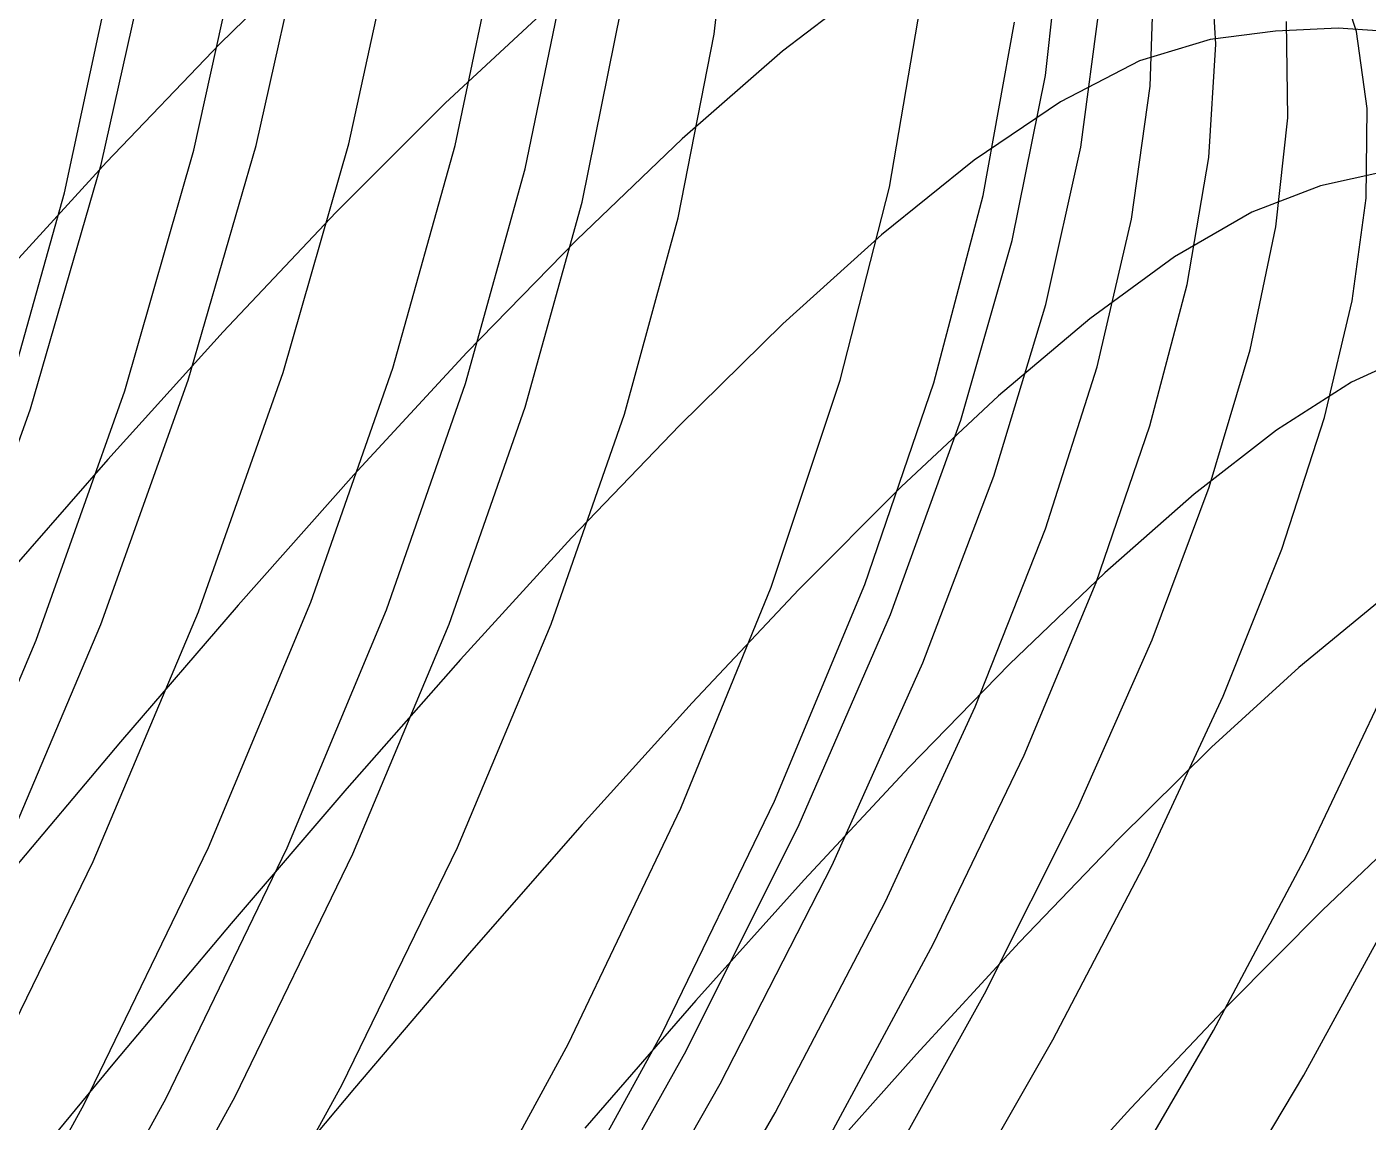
# Model space of a CAD drawing. Extents: x -607 to 1285, y -867 to 355.
# Drawn here: x 363.4 to 522.3, y -183.1 to -53.5 of the extents above; entities that cross this region are included whole.
import ezdxf

# ---------------------------------------------------------------- set-up
doc = ezdxf.new("R2010")
doc.units = 0
for name, color, linetype in [('0_3082', 7, 'CONTINUOUS'), ('0_3083', 7, 'CONTINUOUS'), ('0_3185', 7, 'CONTINUOUS'), ('0_3186', 7, 'CONTINUOUS'), ('0_3187', 7, 'CONTINUOUS'), ('0_3288', 7, 'CONTINUOUS'), ('0_3289', 7, 'CONTINUOUS'), ('0_3290', 7, 'CONTINUOUS'), ('0_3291', 7, 'CONTINUOUS'), ('0_3392', 7, 'CONTINUOUS'), ('0_3393', 7, 'CONTINUOUS'), ('0_3394', 7, 'CONTINUOUS'), ('0_3395', 7, 'CONTINUOUS'), ('0_3495', 7, 'CONTINUOUS'), ('0_3496', 7, 'CONTINUOUS'), ('0_3497', 7, 'CONTINUOUS'), ('0_3498', 7, 'CONTINUOUS'), ('0_3499', 7, 'CONTINUOUS'), ('0_3598', 7, 'CONTINUOUS'), ('0_3599', 7, 'CONTINUOUS'), ('0_3600', 7, 'CONTINUOUS'), ('0_3601', 7, 'CONTINUOUS'), ('0_3602', 7, 'CONTINUOUS'), ('0_3603', 7, 'CONTINUOUS'), ('0_3702', 7, 'CONTINUOUS'), ('0_3703', 7, 'CONTINUOUS'), ('0_3704', 7, 'CONTINUOUS'), ('0_3705', 7, 'CONTINUOUS'), ('0_3706', 7, 'CONTINUOUS'), ('0_3707', 7, 'CONTINUOUS'), ('0_3806', 7, 'CONTINUOUS'), ('0_3807', 7, 'CONTINUOUS'), ('0_3808', 7, 'CONTINUOUS'), ('0_3809', 7, 'CONTINUOUS'), ('0_3810', 7, 'CONTINUOUS'), ('0_3811', 7, 'CONTINUOUS'), ('0_3909', 7, 'CONTINUOUS'), ('0_3910', 7, 'CONTINUOUS'), ('0_3911', 7, 'CONTINUOUS'), ('0_3912', 7, 'CONTINUOUS'), ('0_3913', 7, 'CONTINUOUS'), ('0_3914', 7, 'CONTINUOUS'), ('0_3915', 7, 'CONTINUOUS'), ('0_4012', 7, 'CONTINUOUS'), ('0_4013', 7, 'CONTINUOUS'), ('0_4014', 7, 'CONTINUOUS'), ('0_4015', 7, 'CONTINUOUS'), ('0_4016', 7, 'CONTINUOUS'), ('0_4017', 7, 'CONTINUOUS'), ('0_4115', 7, 'CONTINUOUS'), ('0_4116', 7, 'CONTINUOUS'), ('0_4117', 7, 'CONTINUOUS'), ('0_4118', 7, 'CONTINUOUS'), ('0_4119', 7, 'CONTINUOUS'), ('0_4120', 7, 'CONTINUOUS'), ('0_4219', 7, 'CONTINUOUS'), ('0_4220', 7, 'CONTINUOUS'), ('0_4221', 7, 'CONTINUOUS'), ('0_4222', 7, 'CONTINUOUS'), ('0_4223', 7, 'CONTINUOUS'), ('0_4224', 7, 'CONTINUOUS'), ('0_4225', 7, 'CONTINUOUS'), ('0_4322', 7, 'CONTINUOUS'), ('0_4323', 7, 'CONTINUOUS'), ('0_4324', 7, 'CONTINUOUS'), ('0_4325', 7, 'CONTINUOUS'), ('0_4326', 7, 'CONTINUOUS'), ('0_4327', 7, 'CONTINUOUS'), ('0_4328', 7, 'CONTINUOUS'), ('0_4426', 7, 'CONTINUOUS'), ('0_4427', 7, 'CONTINUOUS'), ('0_4428', 7, 'CONTINUOUS'), ('0_4429', 7, 'CONTINUOUS'), ('0_4430', 7, 'CONTINUOUS'), ('0_4431', 7, 'CONTINUOUS'), ('0_4432', 7, 'CONTINUOUS'), ('0_4433', 7, 'CONTINUOUS'), ('0_4530', 7, 'CONTINUOUS'), ('0_4531', 7, 'CONTINUOUS'), ('0_4532', 7, 'CONTINUOUS'), ('0_4533', 7, 'CONTINUOUS'), ('0_4534', 7, 'CONTINUOUS'), ('0_4535', 7, 'CONTINUOUS'), ('0_4536', 7, 'CONTINUOUS'), ('0_4537', 7, 'CONTINUOUS'), ('0_4634', 7, 'CONTINUOUS'), ('0_4635', 7, 'CONTINUOUS'), ('0_4636', 7, 'CONTINUOUS'), ('0_4637', 7, 'CONTINUOUS'), ('0_4638', 7, 'CONTINUOUS'), ('0_4639', 7, 'CONTINUOUS'), ('0_4640', 7, 'CONTINUOUS'), ('0_4641', 7, 'CONTINUOUS'), ('0_4658', 7, 'CONTINUOUS'), ('0_4659', 7, 'CONTINUOUS'), ('0_4660', 7, 'CONTINUOUS'), ('0_4738', 7, 'CONTINUOUS'), ('0_4739', 7, 'CONTINUOUS'), ('0_4740', 7, 'CONTINUOUS'), ('0_4741', 7, 'CONTINUOUS'), ('0_4742', 7, 'CONTINUOUS'), ('0_4743', 7, 'CONTINUOUS'), ('0_4744', 7, 'CONTINUOUS'), ('0_4745', 7, 'CONTINUOUS'), ('0_4746', 7, 'CONTINUOUS'), ('0_4747', 7, 'CONTINUOUS'), ('0_4761', 7, 'CONTINUOUS'), ('0_4762', 7, 'CONTINUOUS'), ('0_4763', 7, 'CONTINUOUS'), ('0_4764', 7, 'CONTINUOUS'), ('0_4765', 7, 'CONTINUOUS'), ('0_4842', 7, 'CONTINUOUS'), ('0_4843', 7, 'CONTINUOUS'), ('0_4844', 7, 'CONTINUOUS'), ('0_4863', 7, 'CONTINUOUS'), ('0_4864', 7, 'CONTINUOUS'), ('0_4865', 7, 'CONTINUOUS'), ('0_4866', 7, 'CONTINUOUS'), ('0_4867', 7, 'CONTINUOUS'), ('0_4868', 7, 'CONTINUOUS'), ('0_4869', 7, 'CONTINUOUS'), ('0_4870', 7, 'CONTINUOUS'), ('0_4946', 7, 'CONTINUOUS'), ('0_4947', 7, 'CONTINUOUS'), ('0_4960', 7, 'CONTINUOUS'), ('0_4961', 7, 'CONTINUOUS'), ('0_4962', 7, 'CONTINUOUS'), ('0_4963', 7, 'CONTINUOUS'), ('0_4964', 7, 'CONTINUOUS'), ('0_4965', 7, 'CONTINUOUS'), ('0_4966', 7, 'CONTINUOUS'), ('0_4967', 7, 'CONTINUOUS'), ('0_4968', 7, 'CONTINUOUS'), ('0_4969', 7, 'CONTINUOUS'), ('0_4970', 7, 'CONTINUOUS'), ('0_4971', 7, 'CONTINUOUS'), ('0_4972', 7, 'CONTINUOUS'), ('0_4973', 7, 'CONTINUOUS'), ('0_4974', 7, 'CONTINUOUS'), ('0_4975', 7, 'CONTINUOUS'), ('0_5066', 7, 'CONTINUOUS'), ('0_5067', 7, 'CONTINUOUS'), ('0_5068', 7, 'CONTINUOUS'), ('0_5069', 7, 'CONTINUOUS'), ('0_5070', 7, 'CONTINUOUS'), ('0_5071', 7, 'CONTINUOUS'), ('0_5072', 7, 'CONTINUOUS'), ('0_5073', 7, 'CONTINUOUS'), ('0_5074', 7, 'CONTINUOUS'), ('0_5075', 7, 'CONTINUOUS'), ('0_5076', 7, 'CONTINUOUS'), ('0_5077', 7, 'CONTINUOUS'), ('0_5078', 7, 'CONTINUOUS'), ('0_5172', 7, 'CONTINUOUS'), ('0_5173', 7, 'CONTINUOUS'), ('0_5174', 7, 'CONTINUOUS'), ('0_5175', 7, 'CONTINUOUS'), ('0_5176', 7, 'CONTINUOUS'), ('0_5177', 7, 'CONTINUOUS'), ('0_5178', 7, 'CONTINUOUS'), ('0_5179', 7, 'CONTINUOUS'), ('0_5180', 7, 'CONTINUOUS'), ('0_5276', 7, 'CONTINUOUS'), ('0_5277', 7, 'CONTINUOUS'), ('0_5278', 7, 'CONTINUOUS'), ('0_5279', 7, 'CONTINUOUS'), ('0_5280', 7, 'CONTINUOUS'), ('0_5281', 7, 'CONTINUOUS'), ('0_5380', 7, 'CONTINUOUS'), ('0_5381', 7, 'CONTINUOUS'), ('0_5382', 7, 'CONTINUOUS'), ('0_5383', 7, 'CONTINUOUS')]:
    doc.layers.add(name, color=color, linetype=linetype)

msp = doc.modelspace()

# ---------------------------------------------------------------- linework, layer by layer
at = {"layer": '0_3082'}
msp.add_polyline3d([(359.5699, -102.7191, -3098.1428), (367.9019, -73.1197, -3078.4534)], dxfattribs=at)
at = {"layer": '0_3083'}
msp.add_polyline3d([(367.9019, -73.1197, -3078.4534), (374.0502, -44.4346, -3057.4136)], dxfattribs=at)
at = {"layer": '0_3185'}
msp.add_polyline3d([(353.1673, -128.5541, -3089.8726), (363.8451, -98.6632, -3071.347)], dxfattribs=at)
at = {"layer": '0_3186'}
msp.add_polyline3d([(363.8451, -98.6632, -3071.347), (372.228, -69.7672, -3051.3826)], dxfattribs=at)
at = {"layer": '0_3187'}
msp.add_polyline3d([(372.228, -69.7672, -3051.3826), (378.452, -41.8813, -3030.139)], dxfattribs=at)
at = {"layer": '0_3288'}
msp.add_polyline3d([(351.6227, -156.6426, -3090.0833), (364.535, -126.058, -3072.3086)], dxfattribs=at)
at = {"layer": '0_3289'}
msp.add_polyline3d([(364.535, -126.058, -3072.3086), (375.02, -96.526, -3052.9534)], dxfattribs=at)
at = {"layer": '0_3290'}
msp.add_polyline3d([(375.02, -96.526, -3052.9534), (383.214, -68.0576, -3032.1797)], dxfattribs=at)
at = {"layer": '0_3291'}
msp.add_polyline3d([(383.214, -68.0576, -3032.1797), (389.2537, -40.6638, -3010.1504)], dxfattribs=at)
at = {"layer": '0_3392'}
msp.add_polyline3d([(359.4543, -154.2427, -3069.0503), (372.1966, -124.1903, -3050.6921)], dxfattribs=at)
at = {"layer": '0_3393'}
msp.add_polyline3d([(372.1966, -124.1903, -3050.6921), (382.5354, -95.2737, -3030.808)], dxfattribs=at)
at = {"layer": '0_3394'}
msp.add_polyline3d([(382.5354, -95.2737, -3030.808), (390.606, -67.4967, -3009.5588)], dxfattribs=at)
at = {"layer": '0_3395'}
msp.add_polyline3d([(390.606, -67.4967, -3009.5588), (396.5438, -40.8629, -2987.1042)], dxfattribs=at)
at = {"layer": '0_3495'}
msp.add_polyline3d([(356.2448, -183.0833, -3069.9736), (371.2764, -152.2769, -3052.5024)], dxfattribs=at)
at = {"layer": '0_3496'}
msp.add_polyline3d([(371.2764, -152.2769, -3052.5024), (383.7486, -122.7156, -3033.3794)], dxfattribs=at)
at = {"layer": '0_3497'}
msp.add_polyline3d([(383.7486, -122.7156, -3033.3794), (393.8007, -94.3932, -3012.7656)], dxfattribs=at)
at = {"layer": '0_3498'}
msp.add_polyline3d([(393.8007, -94.3932, -3012.7656), (401.5719, -67.3034, -2990.822)], dxfattribs=at)
at = {"layer": '0_3499'}
msp.add_polyline3d([(401.5719, -67.3034, -2990.822), (407.2016, -41.4398, -2967.7095)], dxfattribs=at)
at = {"layer": '0_3598'}
msp.add_polyline3d([(352.7323, -212.75, -3073.0405), (370.2048, -180.9826, -3056.5088)], dxfattribs=at)
at = {"layer": '0_3599'}
msp.add_polyline3d([(370.2048, -180.9826, -3056.5088), (384.9404, -150.5894, -3038.185)], dxfattribs=at)
at = {"layer": '0_3600'}
msp.add_polyline3d([(384.9404, -150.5894, -3038.185), (397.084, -121.5538, -3018.2327)], dxfattribs=at)
at = {"layer": '0_3601'}
msp.add_polyline3d([(397.084, -121.5538, -3018.2327), (406.7803, -93.8594, -2996.815)], dxfattribs=at)
at = {"layer": '0_3602'}
msp.add_polyline3d([(406.7803, -93.8594, -2996.815), (414.1738, -67.49, -2974.0947)], dxfattribs=at)
at = {"layer": '0_3603'}
msp.add_polyline3d([(414.1738, -67.49, -2974.0947), (419.4091, -42.4292, -2950.2354)], dxfattribs=at)
at = {"layer": '0_3702'}
msp.add_polyline3d([(362.8622, -211.3279, -3056.1135), (379.9151, -180.2611, -3038.9707)], dxfattribs=at)
at = {"layer": '0_3703'}
msp.add_polyline3d([(379.9151, -180.2611, -3038.9707), (394.258, -150.6436, -3020.0864)], dxfattribs=at)
at = {"layer": '0_3704'}
msp.add_polyline3d([(394.258, -150.6436, -3020.0864), (406.0356, -122.4522, -2999.6223)], dxfattribs=at)
at = {"layer": '0_3705'}
msp.add_polyline3d([(406.0356, -122.4522, -2999.6223), (415.3922, -95.6633, -2977.7402)], dxfattribs=at)
at = {"layer": '0_3706'}
msp.add_polyline3d([(415.3922, -95.6633, -2977.7402), (422.4725, -70.2532, -2954.6013)], dxfattribs=at)
at = {"layer": '0_3707'}
msp.add_polyline3d([(422.4725, -70.2532, -2954.6013), (427.4208, -46.1987, -2930.368)], dxfattribs=at)
at = {"layer": '0_3806'}
msp.add_polyline3d([(371.4376, -210.3861, -3037.0679), (388.0902, -180.0974, -3019.4263)], dxfattribs=at)
at = {"layer": '0_3807'}
msp.add_polyline3d([(388.0902, -180.0974, -3019.4263), (402.0462, -151.3718, -3000.1318)], dxfattribs=at)
at = {"layer": '0_3808'}
msp.add_polyline3d([(402.0462, -151.3718, -3000.1318), (413.4518, -124.1734, -2979.3398)], dxfattribs=at)
at = {"layer": '0_3809'}
msp.add_polyline3d([(413.4518, -124.1734, -2979.3398), (422.4535, -98.4664, -2957.2065)], dxfattribs=at)
at = {"layer": '0_3810'}
msp.add_polyline3d([(422.4535, -98.4664, -2957.2065), (429.1977, -74.2147, -2933.8875)], dxfattribs=at)
at = {"layer": '0_3811'}
msp.add_polyline3d([(429.1977, -74.2147, -2933.8875), (433.8308, -51.3826, -2909.5388)], dxfattribs=at)
at = {"layer": '0_3909'}
msp.add_polyline3d([(384.3146, -208.5837, -3022.2659), (400.7535, -178.7347, -3003.9072)], dxfattribs=at)
at = {"layer": '0_3910'}
msp.add_polyline3d([(400.7535, -178.7347, -3003.9072), (414.4474, -150.61, -2983.9717)], dxfattribs=at)
at = {"layer": '0_3911'}
msp.add_polyline3d([(414.4474, -150.61, -2983.9717), (425.5498, -124.1578, -2962.6108)], dxfattribs=at)
at = {"layer": '0_3912'}
msp.add_polyline3d([(425.5498, -124.1578, -2962.6108), (434.2143, -99.3265, -2939.977)], dxfattribs=at)
at = {"layer": '0_3913'}
msp.add_polyline3d([(434.2143, -99.3265, -2939.977), (440.5943, -76.0646, -2916.222)], dxfattribs=at)
at = {"layer": '0_3914'}
msp.add_polyline3d([(440.5943, -76.0646, -2916.222), (444.8434, -54.3203, -2891.498)], dxfattribs=at)
at = {"layer": '0_3915'}
msp.add_polyline3d([(444.8434, -54.3203, -2891.498), (447.1152, -34.0421, -2865.957)], dxfattribs=at)
at = {"layer": '0_4012'}
msp.add_polyline3d([(411.3465, -203.6403, -3024.2463), (427.5447, -173.8996, -3004.5916)], dxfattribs=at)
at = {"layer": '0_4013'}
msp.add_polyline3d([(427.5447, -173.8996, -3004.5916), (440.9091, -145.9621, -2983.2583)], dxfattribs=at)
at = {"layer": '0_4014'}
msp.add_polyline3d([(440.9091, -145.9621, -2983.2583), (451.6014, -119.7734, -2960.416)], dxfattribs=at)
at = {"layer": '0_4015'}
msp.add_polyline3d([(451.6014, -119.7734, -2960.416), (459.7835, -95.2792, -2936.233)], dxfattribs=at)
at = {"layer": '0_4016'}
msp.add_polyline3d([(459.7835, -95.2792, -2936.233), (465.617, -72.4255, -2910.8787)], dxfattribs=at)
at = {"layer": '0_4017'}
msp.add_polyline3d([(465.617, -72.4255, -2910.8787), (469.2637, -51.1577, -2884.522)], dxfattribs=at)
at = {"layer": '0_4115'}
msp.add_polyline3d([(422.5575, -201.9163, -3006.8867), (438.6869, -172.5734, -2986.5698)], dxfattribs=at)
at = {"layer": '0_4116'}
msp.add_polyline3d([(438.6869, -172.5734, -2986.5698), (452.0084, -145.1136, -2964.6511)], dxfattribs=at)
at = {"layer": '0_4117'}
msp.add_polyline3d([(452.0084, -145.1136, -2964.6511), (462.6815, -119.477, -2941.2969)], dxfattribs=at)
at = {"layer": '0_4118'}
msp.add_polyline3d([(462.6815, -119.477, -2941.2969), (470.8658, -95.6038, -2916.673)], dxfattribs=at)
at = {"layer": '0_4119'}
msp.add_polyline3d([(470.8658, -95.6038, -2916.673), (476.7209, -73.4342, -2890.9463)], dxfattribs=at)
at = {"layer": '0_4120'}
msp.add_polyline3d([(476.7209, -73.4342, -2890.9463), (480.4065, -52.9084, -2864.283)], dxfattribs=at)
at = {"layer": '0_4219'}
msp.add_polyline3d([(425.4142, -203.4585, -2979.728), (441.5439, -174.6835, -2959.1194)], dxfattribs=at)
at = {"layer": '0_4220'}
msp.add_polyline3d([(441.5439, -174.6835, -2959.1194), (454.926, -147.8972, -2937.0981)], dxfattribs=at)
at = {"layer": '0_4221'}
msp.add_polyline3d([(454.926, -147.8972, -2937.0981), (465.7158, -123.0292, -2913.815)], dxfattribs=at)
at = {"layer": '0_4222'}
msp.add_polyline3d([(465.7158, -123.0292, -2913.815), (474.0686, -100.0089, -2889.4204)], dxfattribs=at)
at = {"layer": '0_4223'}
msp.add_polyline3d([(474.0686, -100.0089, -2889.4204), (480.1397, -78.7656, -2864.065)], dxfattribs=at)
at = {"layer": '0_4224'}
msp.add_polyline3d([(480.1397, -78.7656, -2864.065), (484.0844, -59.229, -2837.8992)], dxfattribs=at)
at = {"layer": '0_4225'}
msp.add_polyline3d([(484.0844, -59.229, -2837.8992), (486.0581, -41.3282, -2811.0737)], dxfattribs=at)
at = {"layer": '0_4322'}
msp.add_polyline3d([(429.6773, -206.4824, -2955.7446), (445.5643, -178.5885, -2934.965)], dxfattribs=at)
at = {"layer": '0_4323'}
msp.add_polyline3d([(445.5643, -178.5885, -2934.965), (458.8084, -152.6979, -2912.9036)], dxfattribs=at)
at = {"layer": '0_4324'}
msp.add_polyline3d([(458.8084, -152.6979, -2912.9036), (469.5563, -128.7379, -2889.701)], dxfattribs=at)
at = {"layer": '0_4325'}
msp.add_polyline3d([(469.5563, -128.7379, -2889.701), (477.955, -106.6359, -2865.4978)], dxfattribs=at)
at = {"layer": '0_4326'}
msp.add_polyline3d([(477.955, -106.6359, -2865.4978), (484.1513, -86.3195, -2840.435)], dxfattribs=at)
at = {"layer": '0_4327'}
msp.add_polyline3d([(484.1513, -86.3195, -2840.435), (488.292, -67.7158, -2814.6536)], dxfattribs=at)
at = {"layer": '0_4328'}
msp.add_polyline3d([(488.292, -67.7158, -2814.6536), (490.524, -50.7525, -2788.2937)], dxfattribs=at)
at = {"layer": '0_4426'}
msp.add_polyline3d([(436.3437, -209.1562, -2934.0405), (452.0593, -182.0112, -2912.998)], dxfattribs=at)
at = {"layer": '0_4427'}
msp.add_polyline3d([(452.0593, -182.0112, -2912.998), (465.1549, -156.9768, -2890.8376)], dxfattribs=at)
at = {"layer": '0_4428'}
msp.add_polyline3d([(465.1549, -156.9768, -2890.8376), (475.7779, -133.9678, -2867.6868)], dxfattribs=at)
at = {"layer": '0_4429'}
msp.add_polyline3d([(475.7779, -133.9678, -2867.6868), (484.0753, -112.8993, -2843.6724)], dxfattribs=at)
at = {"layer": '0_4430'}
msp.add_polyline3d([(484.0753, -112.8993, -2843.6724), (490.1946, -93.6861, -2818.9214)], dxfattribs=at)
at = {"layer": '0_4431'}
msp.add_polyline3d([(490.1946, -93.6861, -2818.9214), (494.283, -76.243, -2793.561)], dxfattribs=at)
at = {"layer": '0_4432'}
msp.add_polyline3d([(494.283, -76.243, -2793.561), (496.4878, -60.4851, -2767.7188)], dxfattribs=at)
at = {"layer": '0_4433'}
msp.add_polyline3d([(496.4878, -60.4851, -2767.7188), (496.9564, -46.3271, -2741.521)], dxfattribs=at)
at = {"layer": '0_4530'}
msp.add_polyline3d([(457.6029, -186.5297, -2889.6978), (470.7907, -162.0635, -2867.384)], dxfattribs=at)
at = {"layer": '0_4531'}
msp.add_polyline3d([(470.7907, -162.0635, -2867.384), (481.57, -139.662, -2844.2222)], dxfattribs=at)
at = {"layer": '0_4532'}
msp.add_polyline3d([(481.57, -139.662, -2844.2222), (490.0818, -119.2363, -2820.328)], dxfattribs=at)
at = {"layer": '0_4533'}
msp.add_polyline3d([(490.0818, -119.2363, -2820.328), (496.4674, -100.6978, -2795.817)], dxfattribs=at)
at = {"layer": '0_4534'}
msp.add_polyline3d([(496.4674, -100.6978, -2795.817), (500.8679, -83.9578, -2770.805)], dxfattribs=at)
at = {"layer": '0_4535'}
msp.add_polyline3d([(500.8679, -83.9578, -2770.805), (503.4245, -68.9273, -2745.4075)], dxfattribs=at)
at = {"layer": '0_4536'}
msp.add_polyline3d([(503.4245, -68.9273, -2745.4075), (504.2781, -55.5177, -2719.7405)], dxfattribs=at)
at = {"layer": '0_4537'}
msp.add_polyline3d([(504.2781, -55.5177, -2719.7405), (503.5701, -43.6403, -2693.9197)], dxfattribs=at)
at = {"layer": '0_4634'}
msp.add_polyline3d([(463.5068, -191.9083, -2867.21), (476.8555, -167.9118, -2844.7021)], dxfattribs=at)
at = {"layer": '0_4635'}
msp.add_polyline3d([(476.8555, -167.9118, -2844.7021), (487.8817, -145.978, -2821.468)], dxfattribs=at)
at = {"layer": '0_4636'}
msp.add_polyline3d([(487.8817, -145.978, -2821.468), (496.7172, -126.0203, -2797.6147)], dxfattribs=at)
at = {"layer": '0_4637'}
msp.add_polyline3d([(496.7172, -126.0203, -2797.6147), (503.4934, -107.9519, -2773.2498)], dxfattribs=at)
at = {"layer": '0_4638'}
msp.add_polyline3d([(503.4934, -107.9519, -2773.2498), (508.342, -91.6862, -2748.481)], dxfattribs=at)
at = {"layer": '0_4639'}
msp.add_polyline3d([(508.342, -91.6862, -2748.481), (511.3947, -77.1363, -2723.4155)], dxfattribs=at)
at = {"layer": '0_4640'}
msp.add_polyline3d([(511.3947, -77.1363, -2723.4155), (512.7828, -64.2157, -2698.161)], dxfattribs=at)
at = {"layer": '0_4641'}
msp.add_polyline3d([(512.7828, -64.2157, -2698.161), (512.6382, -52.8375, -2672.8247)], dxfattribs=at)
at = {"layer": '0_4658'}
msp.add_polyline3d([(399.4064, -42.6915, -2394.0483), (386.3369, -55.447, -2392.4814)], dxfattribs=at)
at = {"layer": '0_4659'}
msp.add_polyline3d([(386.3369, -55.447, -2392.4814), (372.8656, -69.4641, -2392.7769)], dxfattribs=at)
at = {"layer": '0_4660'}
msp.add_polyline3d([(372.8656, -69.4641, -2392.7769), (359.0871, -84.5125, -2394.6436)], dxfattribs=at)
at = {"layer": '0_4738'}
msp.add_polyline3d([(471.5219, -196.8579, -2846.948), (484.9683, -173.3773, -2824.2146)], dxfattribs=at)
at = {"layer": '0_4739'}
msp.add_polyline3d([(484.9683, -173.3773, -2824.2146), (496.1245, -152.0144, -2800.8972)], dxfattribs=at)
at = {"layer": '0_4740'}
msp.add_polyline3d([(496.1245, -152.0144, -2800.8972), (505.1196, -132.6767, -2777.0923)], dxfattribs=at)
at = {"layer": '0_4741'}
msp.add_polyline3d([(505.1196, -132.6767, -2777.0923), (512.0825, -115.2719, -2752.8965)], dxfattribs=at)
at = {"layer": '0_4742'}
msp.add_polyline3d([(512.0825, -115.2719, -2752.8965), (517.1421, -99.7074, -2728.4055)], dxfattribs=at)
at = {"layer": '0_4743'}
msp.add_polyline3d([(517.1421, -99.7074, -2728.4055), (520.4274, -85.8909, -2703.716)], dxfattribs=at)
at = {"layer": '0_4744'}
msp.add_polyline3d([(520.4274, -85.8909, -2703.716), (522.0674, -73.73, -2678.9248)], dxfattribs=at)
at = {"layer": '0_4745'}
msp.add_polyline3d([(522.0674, -73.73, -2678.9248), (522.191, -63.1321, -2654.1277)], dxfattribs=at)
at = {"layer": '0_4746'}
msp.add_polyline3d([(522.191, -63.1321, -2654.1277), (520.9271, -54.0049, -2629.4211)], dxfattribs=at)
at = {"layer": '0_4747'}
msp.add_polyline3d([(520.9271, -54.0049, -2629.4211), (518.4047, -46.256, -2604.9019)], dxfattribs=at)
at = {"layer": '0_4761'}
msp.add_polyline3d([(425.3779, -51.0142, -2388.7185), (412.9639, -62.5013, -2385.5715)], dxfattribs=at)
at = {"layer": '0_4762'}
msp.add_polyline3d([(412.9639, -62.5013, -2385.5715), (400.0356, -75.4205, -2384.5583)], dxfattribs=at)
at = {"layer": '0_4763'}
msp.add_polyline3d([(400.0356, -75.4205, -2384.5583), (386.69, -89.5493, -2385.3896)], dxfattribs=at)
at = {"layer": '0_4764'}
msp.add_polyline3d([(386.69, -89.5493, -2385.3896), (373.024, -104.6652, -2387.7756)], dxfattribs=at)
at = {"layer": '0_4765'}
msp.add_polyline3d([(373.024, -104.6652, -2387.7756), (359.1345, -120.5461, -2391.4268)], dxfattribs=at)
at = {"layer": '0_4842'}
msp.add_polyline3d([(490.6123, -195.2592, -2837.5776), (503.9796, -172.2796, -2814.1182)], dxfattribs=at)
at = {"layer": '0_4843'}
msp.add_polyline3d([(503.9796, -172.2796, -2814.1182), (515.0367, -151.477, -2790.1113)], dxfattribs=at)
at = {"layer": '0_4844'}
msp.add_polyline3d([(515.0367, -151.477, -2790.1113), (523.9143, -132.7548, -2765.6565)], dxfattribs=at)
at = {"layer": '0_4863'}
msp.add_polyline3d([(464.1381, -47.7687, -2389.1155), (452.9389, -56.3447, -2381.3918)], dxfattribs=at)
at = {"layer": '0_4864'}
msp.add_polyline3d([(452.9389, -56.3447, -2381.3918), (441.0468, -66.721, -2376.4465)], dxfattribs=at)
at = {"layer": '0_4865'}
msp.add_polyline3d([(441.0468, -66.721, -2376.4465), (428.5574, -78.6827, -2373.982)], dxfattribs=at)
at = {"layer": '0_4866'}
msp.add_polyline3d([(428.5574, -78.6827, -2373.982), (415.5661, -92.015, -2373.7002)], dxfattribs=at)
at = {"layer": '0_4867'}
msp.add_polyline3d([(415.5661, -92.015, -2373.7002), (402.1682, -106.5031, -2375.3032)], dxfattribs=at)
at = {"layer": '0_4868'}
msp.add_polyline3d([(402.1682, -106.5031, -2375.3032), (388.459, -121.9322, -2378.4937)], dxfattribs=at)
at = {"layer": '0_4869'}
msp.add_polyline3d([(388.459, -121.9322, -2378.4937), (374.5341, -138.0873, -2382.9734)], dxfattribs=at)
at = {"layer": '0_4870'}
msp.add_polyline3d([(374.5341, -138.0873, -2382.9734), (360.4887, -154.7538, -2388.4448)], dxfattribs=at)
at = {"layer": '0_4946'}
msp.add_polyline3d([(501.4592, -199.732, -2821.512), (514.6792, -177.5713, -2797.9287)], dxfattribs=at)
at = {"layer": '0_4947'}
msp.add_polyline3d([(514.6792, -177.5713, -2797.9287), (525.6089, -157.6318, -2773.9126)], dxfattribs=at)
at = {"layer": '0_4960'}
msp.add_polyline3d([(525.6954, -54.0761, -2484.9727), (518.7446, -53.6281, -2463.5828)], dxfattribs=at)
at = {"layer": '0_4961'}
msp.add_polyline3d([(518.7446, -53.6281, -2463.5828), (511.3332, -53.9576, -2443.0295)], dxfattribs=at)
at = {"layer": '0_4962'}
msp.add_polyline3d([(511.3332, -53.9576, -2443.0295), (503.592, -54.9614, -2423.4038)], dxfattribs=at)
at = {"layer": '0_4963'}
msp.add_polyline3d([(503.592, -54.9614, -2423.4038), (503.5921, -54.9613, -2423.4038)], dxfattribs=at)
at = {"layer": '0_4964'}
msp.add_polyline3d([(503.5921, -54.9613, -2423.4038), (495.215, -57.4889, -2406.1914)], dxfattribs=at)
at = {"layer": '0_4965'}
msp.add_polyline3d([(495.215, -57.4889, -2406.1914), (485.872, -62.3228, -2392.6206)], dxfattribs=at)
at = {"layer": '0_4966'}
msp.add_polyline3d([(485.872, -62.3228, -2392.6206), (475.6569, -69.2595, -2382.3953)], dxfattribs=at)
at = {"layer": '0_4967'}
msp.add_polyline3d([(475.6569, -69.2595, -2382.3953), (464.6638, -78.0953, -2375.2197)], dxfattribs=at)
at = {"layer": '0_4968'}
msp.add_polyline3d([(464.6638, -78.0953, -2375.2197), (452.9868, -88.6268, -2370.7979)], dxfattribs=at)
at = {"layer": '0_4969'}
msp.add_polyline3d([(452.9868, -88.6268, -2370.7979), (440.7201, -100.6503, -2368.8337)], dxfattribs=at)
at = {"layer": '0_4970'}
msp.add_polyline3d([(440.7201, -100.6503, -2368.8337), (427.9575, -113.9623, -2369.0315)], dxfattribs=at)
at = {"layer": '0_4971'}
msp.add_polyline3d([(427.9575, -113.9623, -2369.0315), (414.7933, -128.3592, -2371.0955)], dxfattribs=at)
at = {"layer": '0_4972'}
msp.add_polyline3d([(414.7933, -128.3592, -2371.0955), (401.3215, -143.6375, -2374.7292)], dxfattribs=at)
at = {"layer": '0_4973'}
msp.add_polyline3d([(401.3215, -143.6375, -2374.7292), (387.6361, -159.5936, -2379.6372)], dxfattribs=at)
at = {"layer": '0_4974'}
msp.add_polyline3d([(387.6361, -159.5936, -2379.6372), (373.8313, -176.024, -2385.5234)], dxfattribs=at)
at = {"layer": '0_4975'}
msp.add_polyline3d([(373.8313, -176.024, -2385.5234), (360.001, -192.725, -2392.0918)], dxfattribs=at)
at = {"layer": '0_5066'}
msp.add_polyline3d([(524.1851, -70.6348, -2433.066), (516.6848, -72.2737, -2414.1812)], dxfattribs=at)
at = {"layer": '0_5067'}
msp.add_polyline3d([(516.6848, -72.2737, -2414.1812), (516.6847, -72.2738, -2414.1812)], dxfattribs=at)
at = {"layer": '0_5068'}
msp.add_polyline3d([(516.6847, -72.2738, -2414.1812), (508.5275, -75.3792, -2397.6929)], dxfattribs=at)
at = {"layer": '0_5069'}
msp.add_polyline3d([(508.5275, -75.3792, -2397.6929), (499.3859, -80.6888, -2384.8174)], dxfattribs=at)
at = {"layer": '0_5070'}
msp.add_polyline3d([(499.3859, -80.6888, -2384.8174), (489.3552, -88.0075, -2375.2598)], dxfattribs=at)
at = {"layer": '0_5071'}
msp.add_polyline3d([(489.3552, -88.0075, -2375.2598), (478.5308, -97.1396, -2368.7266)], dxfattribs=at)
at = {"layer": '0_5072'}
msp.add_polyline3d([(478.5308, -97.1396, -2368.7266), (467.0082, -107.8899, -2364.9229)], dxfattribs=at)
at = {"layer": '0_5073'}
msp.add_polyline3d([(467.0082, -107.8899, -2364.9229), (454.8827, -120.063, -2363.5547)], dxfattribs=at)
at = {"layer": '0_5074'}
msp.add_polyline3d([(454.8827, -120.063, -2363.5547), (442.2498, -133.4634, -2364.3276)], dxfattribs=at)
at = {"layer": '0_5075'}
msp.add_polyline3d([(442.2498, -133.4634, -2364.3276), (429.2047, -147.8958, -2366.9475)], dxfattribs=at)
at = {"layer": '0_5076'}
msp.add_polyline3d([(429.2047, -147.8958, -2366.9475), (415.843, -163.1649, -2371.1199)], dxfattribs=at)
at = {"layer": '0_5077'}
msp.add_polyline3d([(415.843, -163.1649, -2371.1199), (402.2601, -179.075, -2376.5508)], dxfattribs=at)
at = {"layer": '0_5078'}
msp.add_polyline3d([(402.2601, -179.075, -2376.5508), (388.5514, -195.4311, -2382.9458)], dxfattribs=at)
at = {"layer": '0_5172'}
msp.add_polyline3d([(528.1968, -91.9391, -2407.8557), (520.3237, -95.5245, -2392.1511)], dxfattribs=at)
at = {"layer": '0_5173'}
msp.add_polyline3d([(520.3237, -95.5245, -2392.1511), (511.454, -101.1999, -2379.998)], dxfattribs=at)
at = {"layer": '0_5174'}
msp.add_polyline3d([(511.454, -101.1999, -2379.998), (501.6834, -108.7794, -2371.107)], dxfattribs=at)
at = {"layer": '0_5175'}
msp.add_polyline3d([(501.6834, -108.7794, -2371.107), (491.1085, -118.0768, -2365.187)], dxfattribs=at)
at = {"layer": '0_5176'}
msp.add_polyline3d([(491.1085, -118.0768, -2365.187), (479.825, -128.9062, -2361.9492)], dxfattribs=at)
at = {"layer": '0_5177'}
msp.add_polyline3d([(479.825, -128.9062, -2361.9492), (467.9293, -141.0815, -2361.103)], dxfattribs=at)
at = {"layer": '0_5178'}
msp.add_polyline3d([(467.9293, -141.0815, -2361.103), (455.5174, -154.4167, -2362.359)], dxfattribs=at)
at = {"layer": '0_5179'}
msp.add_polyline3d([(455.5174, -154.4167, -2362.359), (442.6856, -168.7258, -2365.4268)], dxfattribs=at)
at = {"layer": '0_5180'}
msp.add_polyline3d([(442.6856, -168.7258, -2365.4268), (429.5299, -183.8227, -2370.0168)], dxfattribs=at)
at = {"layer": '0_5276'}
msp.add_polyline3d([(523.6635, -121.4551, -2376.2231), (514.1141, -129.2897, -2367.976)], dxfattribs=at)
at = {"layer": '0_5277'}
msp.add_polyline3d([(514.1141, -129.2897, -2367.976), (503.7589, -138.7425, -2362.654)], dxfattribs=at)
at = {"layer": '0_5278'}
msp.add_polyline3d([(503.7589, -138.7425, -2362.654), (492.6937, -149.6375, -2359.9705)], dxfattribs=at)
at = {"layer": '0_5279'}
msp.add_polyline3d([(492.6937, -149.6375, -2359.9705), (481.0144, -161.7982, -2359.6396)], dxfattribs=at)
at = {"layer": '0_5280'}
msp.add_polyline3d([(481.0144, -161.7982, -2359.6396), (468.8171, -175.0487, -2361.3752)], dxfattribs=at)
at = {"layer": '0_5281'}
msp.add_polyline3d([(468.8171, -175.0487, -2361.3752), (456.1977, -189.2124, -2364.8916)], dxfattribs=at)
at = {"layer": '0_5380'}
msp.add_polyline3d([(527.3008, -148.1696, -2363.1992), (516.8851, -158.0169, -2358.3843)], dxfattribs=at)
at = {"layer": '0_5381'}
msp.add_polyline3d([(516.8851, -158.0169, -2358.3843), (505.8218, -169.1688, -2356.2336)], dxfattribs=at)
at = {"layer": '0_5382'}
msp.add_polyline3d([(505.8218, -169.1688, -2356.2336), (494.1996, -181.4639, -2356.4568)], dxfattribs=at)
at = {"layer": '0_5383'}
msp.add_polyline3d([(494.1996, -181.4639, -2356.4568), (482.1077, -194.7406, -2358.7646)], dxfattribs=at)

doc.saveas('drawing.dxf')
